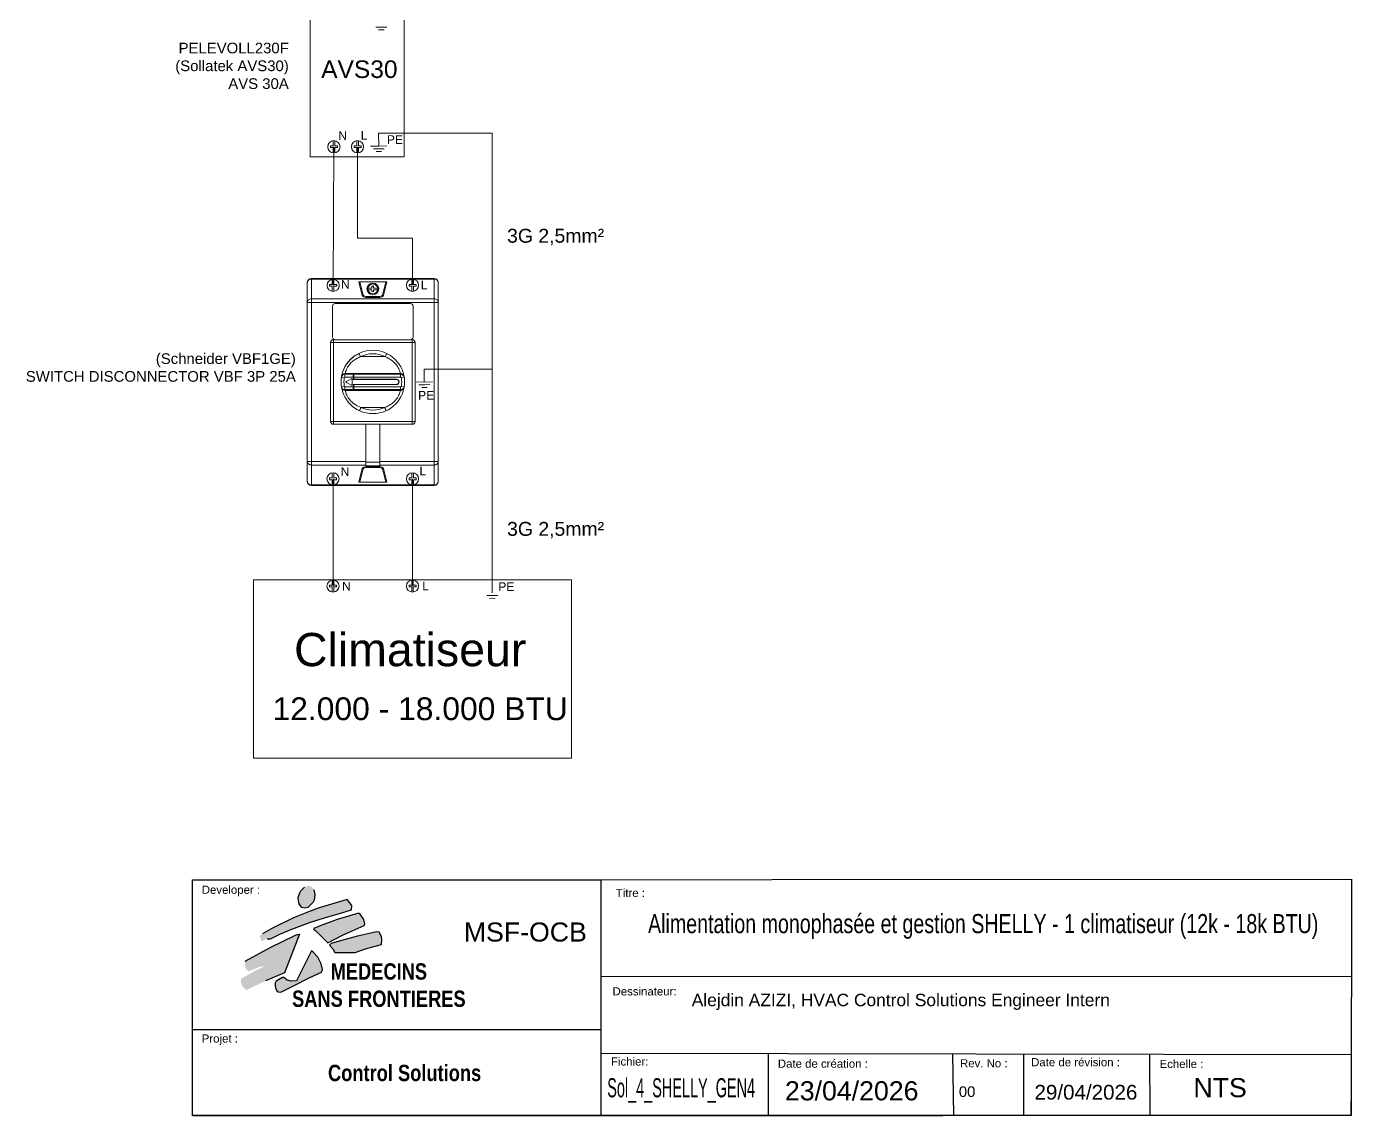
# Model space of a CAD drawing. Header units: millimetres. Extents: x 2620 to 2793, y 1526 to 1825.
# Drawn here: x 2620.1 to 2793.5, y 1525.9 to 1668.4 of the extents above; entities that cross this region are included whole.
import ezdxf
from ezdxf.enums import TextEntityAlignment as Align

# ---------------------------------------------------------------- set-up
doc = ezdxf.new("R2010")
doc.units = ezdxf.units.MM
for name, color, linetype, lineweight in [('01_Puissance', 250, 'Continuous', 20), ('03_Symbole', 250, 'Continuous', 15), ('_PROPRIETE_INTELLECTUELLE_AZIZI', 7, 'Continuous', 5)]:
    doc.layers.add(name, color=color, linetype=linetype, lineweight=lineweight)
doc.layers.add('04_Texte', color=7, linetype='Continuous')
doc.styles.get("Standard").update_dxf_attribs({"font": 'arial.ttf'})
doc.styles.add('TITLE', font='arial.ttf', dxfattribs={"width": 0.8})

# ---------------------------------------------------------------- blocks, each defined once
blk = doc.blocks.new('CARTOUCHE_AZIZI')
at = {"layer": '04_Texte', "linetype": 'Continuous'}
h = blk.add_hatch(color=256, dxfattribs=at)
h.paths.add_polyline_path([(-135.64, 28.9), (-135.78, 29.52), (-135.86, 29.69), (-136.11, 29.98), (-136.37, 30.06), (-136.77, 29.99), (-137.01, 29.9), (-137.47, 29.42), (-137.58, 29.21), (-137.68, 28.9), (-137.81, 28.51), (-137.79, 28.09), (-137.69, 27.72), (-137.36, 27.24), (-136.97, 27.13), (-136.55, 27.23), (-135.88, 27.93), (-135.75, 28.16)])
h.paths.add_polyline_path([(-135.2, 27.13), (-136.46, 26.65), (-138.43, 25.85), (-141.29, 24.49), (-142.52, 23.77), (-142.89, 23.46), (-142.59, 22.8), (-141.91, 23.13), (-141.46, 23.12), (-140.22, 23.71), (-138.66, 24.4), (-136.22, 25.3), (-134.37, 25.88), (-131.99, 26.58), (-130.84, 26.93), (-130.82, 27.49), (-131.4, 28.26)])
h.paths.add_polyline_path([(-137.67, 23.73), (-137.91, 23.69), (-138.2, 23.58), (-141.48, 22), (-144.78, 20.21), (-144.79, 19.63), (-144.6, 19.07), (-144.3, 18.88), (-142.73, 19.5), (-142.31, 19.57), (-142.46, 19.41), (-143.75, 18.78), (-145.3, 17.88), (-145.3, 17.38), (-145.12, 16.89), (-144.62, 16.42), (-142.11, 17.6), (-139.63, 18.65)])
h.paths.add_polyline_path([(-134.76, 18.76), (-134.65, 19.1), (-134.83, 19.83), (-135.26, 20.72), (-135.86, 21.39), (-136.08, 21.55), (-138.07, 17.64), (-138.78, 17.59), (-139.25, 17.72), (-139.7, 18.07), (-139.86, 18.07), (-140.73, 17.57), (-140.83, 17.31), (-140.83, 16.99), (-140.78, 16.7), (-140.63, 16.33), (-140.44, 16.18), (-140.1, 16.15), (-138.28, 17.07), (-136.39, 18.02)])
h.paths.add_polyline_path([(-134.97, 24.83), (-135.76, 24.49), (-135.78, 24.28), (-135.51, 24.16), (-133.95, 22.59), (-132.01, 23.59), (-130.75, 24.18), (-129.2, 24.87), (-129.12, 25.09), (-129.25, 25.66), (-129.7, 26.35), (-129.81, 26.44), (-130.05, 26.45), (-132.72, 25.64)])
h.paths.add_polyline_path([(-132.18, 22.92), (-133.5, 22.49), (-133.73, 22.31), (-133.29, 21.83), (-133.03, 21.31), (-130.39, 21.31), (-129.04, 21.82), (-127.76, 22.18), (-126.94, 22.37), (-126.86, 22.99), (-126.94, 23.41), (-127.22, 24.01), (-127.58, 24.03), (-130.23, 23.44)])
at = {"layer": '04_Texte'}
for p, q in [((-151.65, 30.85), (-98.23, 30.85)), ((-151.65, 11.27), (-98.23, 11.27)), ((-151.65, 0), (-98.23, 0)), ((-98.23, 0), (-53.45, 0))]:
    blk.add_line(p, q, dxfattribs=at)
at = {"layer": '04_Texte', "linetype": 'Continuous'}
for p, q in [((-137.47, 29.42), (-137.01, 29.9)), ((-135.78, 29.52), (-135.64, 28.9)), ((-137.81, 28.51), (-137.68, 28.9)), ((-137.79, 28.09), (-137.81, 28.51)), ((-137.69, 27.72), (-137.79, 28.09)), ((-137.68, 28.9), (-137.58, 29.21)), ((-137.58, 29.21), (-137.47, 29.42)), ((-135.88, 27.93), (-136.55, 27.23)), ((-135.75, 28.16), (-135.88, 27.93)), ((-135.64, 28.9), (-135.75, 28.16)), ((-131.4, 28.26), (-135.2, 27.13)), ((-130.82, 27.49), (-131.4, 28.26)), ((-136.46, 26.65), (-138.43, 25.85)), ((-137.36, 27.24), (-137.69, 27.72)), ((-136.97, 27.13), (-137.36, 27.24)), ((-136.55, 27.23), (-136.97, 27.13)), ((-135.2, 27.13), (-136.46, 26.65)), ((-134.37, 25.88), (-131.99, 26.58)), ((-130.05, 26.45), (-132.72, 25.64)), ((-131.99, 26.58), (-130.84, 26.93)), ((-130.84, 26.93), (-130.82, 27.49)), ((-129.81, 26.44), (-130.05, 26.45)), ((-129.7, 26.35), (-129.81, 26.44)), ((-129.25, 25.66), (-129.7, 26.35)), ((-141.29, 24.49), (-142.52, 23.77)), ((-138.43, 25.85), (-141.29, 24.49)), ((-140.22, 23.71), (-138.66, 24.4)), ((-138.66, 24.4), (-136.22, 25.3)), ((-136.22, 25.3), (-134.37, 25.88)), ((-135.76, 24.49), (-135.78, 24.28)), ((-134.97, 24.83), (-135.76, 24.49)), ((-132.72, 25.64), (-134.97, 24.83)), ((-130.75, 24.18), (-129.2, 24.87)), ((-129.12, 25.09), (-129.25, 25.66)), ((-129.2, 24.87), (-129.12, 25.09)), ((-141.91, 23.13), (-141.46, 23.12)), ((-141.48, 22), (-138.2, 23.58)), ((-141.46, 23.12), (-140.22, 23.71)), ((-137.67, 23.73), (-139.63, 18.65)), ((-138.2, 23.58), (-137.91, 23.69)), ((-137.91, 23.69), (-137.67, 23.73)), ((-135.78, 24.28), (-135.51, 24.16)), ((-135.51, 24.16), (-133.95, 22.59)), ((-133.95, 22.59), (-132.01, 23.59)), ((-132.18, 22.92), (-133.5, 22.49)), ((-130.23, 23.44), (-132.18, 22.92)), ((-132.01, 23.59), (-130.75, 24.18)), ((-127.58, 24.03), (-130.23, 23.44)), ((-127.22, 24.01), (-127.58, 24.03)), ((-126.94, 23.41), (-127.22, 24.01)), ((-126.86, 22.99), (-126.94, 23.41)), ((-126.94, 22.37), (-126.86, 22.99)), ((-144.78, 20.21), (-141.48, 22)), ((-136.08, 21.55), (-138.07, 17.64)), ((-135.86, 21.39), (-136.08, 21.55)), ((-135.26, 20.72), (-135.86, 21.39)), ((-133.5, 22.49), (-133.73, 22.31)), ((-133.73, 22.31), (-133.29, 21.83)), ((-133.29, 21.83), (-133.03, 21.31)), ((-133.03, 21.31), (-130.39, 21.31)), ((-130.39, 21.31), (-129.04, 21.82)), ((-129.04, 21.82), (-127.76, 22.18)), ((-127.76, 22.18), (-126.94, 22.37)), ((-134.83, 19.83), (-135.26, 20.72)), ((-134.65, 19.1), (-134.83, 19.83)), ((-134.76, 18.76), (-134.65, 19.1)), ((-139.63, 18.65), (-142.11, 17.6)), ((-140.73, 17.57), (-140.83, 17.31)), ((-139.86, 18.07), (-140.73, 17.57)), ((-139.7, 18.07), (-139.86, 18.07)), ((-139.25, 17.72), (-139.7, 18.07)), ((-138.78, 17.59), (-139.25, 17.72)), ((-138.07, 17.64), (-138.78, 17.59)), ((-138.28, 17.07), (-136.39, 18.02)), ((-136.39, 18.02), (-134.76, 18.76)), ((-140.83, 17.31), (-140.83, 16.99)), ((-140.83, 16.99), (-140.78, 16.7)), ((-140.78, 16.7), (-140.63, 16.33)), ((-140.63, 16.33), (-140.44, 16.18)), ((-140.44, 16.18), (-140.1, 16.15)), ((-140.1, 16.15), (-138.28, 17.07))]:
    blk.add_line(p, q, dxfattribs=at)
at = {"layer": '04_Texte', "lineweight": -3}
for p, q in [((-98.23, 30.85), (-98.23, 0)), ((-98.23, 18.17), (-0.02, 18.24)), ((-98.23, 8.17), (-0.01, 7.96)), ((-76.3, 8.12), (-76.3, 0)), ((-52.18, 8.07), (-52.06, 0)), ((-42.92, 8.05), (-42.92, 0)), ((-26.4, 8.02), (-26.35, 0))]:
    blk.add_line(p, q, dxfattribs=at)
at = {"layer": '04_Texte'}
blk.add_lwpolyline([(-151.68, 30.85), (0.03, 30.92), (0, 0), (-151.65, 0)], close=True, dxfattribs=at)
at = {"layer": '04_Texte', "style": 'TITLE'}
for s, p in [('Developer :', (-150.45, 29.01)), ('Titre : ', (-96.26, 28.59)), ('Dessinateur: ', (-96.69, 15.71)), ('Projet :', (-150.45, 9.54)), ('Fichier: ', (-96.89, 6.53)), ('Date de création :', (-75.05, 6.25)), ('Rev. No :', (-51.21, 6.3)), ('Date de révision :', (-41.9, 6.44)), ('Echelle : ', (-25.09, 6.21))]:
    blk.add_text(s, height=1.069, dxfattribs=at).set_placement(p)
at = {"layer": '04_Texte', "width": 0.541715}
blk.add_text('Sol_4_SHELLY_GEN4', height=2.5, dxfattribs=at).set_placement((-97.38, 2.38), (-78.03, 2.38), align=Align.FIT)
at = {"layer": '04_Texte', "lineweight": -3, "attachment_point": 1}
for s, width, gutter_width, insert, char_height in [('MSF-OCB', 13.1966, 12.5, (-116.15, 25.26), 2.5), ('Alejdin AZIZI, HVAC Control Solutions Engineer Intern', 58.1415, 8.14, (-86.32, 15.93), 1.6279), ('NTS', 14.2549, 12.5, (-20.66, 4.89), 2.5)]:
    blk.add_mtext_dynamic_manual_height_columns(s, width=width, gutter_width=gutter_width, heights=[0], dxfattribs=dict(at, insert=insert, char_height=char_height))
at = {"layer": '04_Texte', "char_height": 2.1397, "width": 54.778, "attachment_point": 5, "style": 'TITLE'}
for s, insert in [('{\\fArial|b1|i0|c0|p39;MEDECINS\\PSANS FRONTIERES}', (-127.27, 17.05)), ('{\\fArial|b1|i0|c0|p39;Control Solutions}', (-123.9, 5.55))]:
    blk.add_mtext(s, dxfattribs=dict(at, insert=insert))
at = {"layer": '04_Texte', "insert": (-74.12, 4.48), "char_height": 2.5, "attachment_point": 1}
blk.add_mtext_dynamic_manual_height_columns('23/04/2026', width=5.8436, gutter_width=12.5, heights=[0], dxfattribs=at)
at = {"layer": '04_Texte', "width": 8.695618}
blk.add_attdef('TITRE', text='', height=2.5, dxfattribs=at).set_placement((-92.03, 23.86), (-4.31, 23.86), align=Align.FIT)
at = {"layer": '04_Texte'}
for tag, p, height in [('REV_NO', (-51.35, 2.42), 1.39), ('DATE_REV', (-41.45, 2.09), 1.93)]:
    blk.add_attdef(tag, p, '', height=height, dxfattribs=at)
at = {"layer": '_PROPRIETE_INTELLECTUELLE_AZIZI', "insert": (-151.68, 30.87), "char_height": 0.0144, "attachment_point": 1}
blk.add_mtext_dynamic_manual_height_columns('ORIG_DWG_AUTH:_AZIZI_Alejdin_2026', width=0.3855, gutter_width=0.0719, heights=[0], dxfattribs=at)

msp = doc.modelspace()

# ---------------------------------------------------------------- linework, layer by layer
at = {"layer": '01_Puissance'}
for p, q in [((2666.5, 1668.32), (2665.79, 1668.32)), ((2665.79, 1668.32), (2667.21, 1668.32)), ((2666.5, 1667.96), (2666.15, 1667.96)), ((2666.15, 1667.96), (2666.86, 1667.96)), ((2666.14, 1654.44), (2666.17, 1652.75)), ((2681, 1654.44), (2666.14, 1654.44)), ((2681, 1623.57), (2681, 1654.44)), ((2660.3, 1652.66), (2660.2, 1634.52)), ((2663.39, 1652.66), (2663.39, 1640.71)), ((2665.1, 1652.73), (2667.23, 1652.77)), ((2666.17, 1652.75), (2665.1, 1652.73)), ((2665.46, 1652.38), (2666.88, 1652.41)), ((2666.17, 1652.39), (2665.46, 1652.38)), ((2666.18, 1652.04), (2665.82, 1652.03)), ((2665.82, 1652.03), (2666.53, 1652.04)), ((2669.49, 1651.36), (2669.49, 1651.36)), ((2663.39, 1640.71), (2670.59, 1640.71)), ((2670.59, 1640.71), (2670.59, 1634.53)), ((2672.1, 1623.57), (2672.13, 1621.88)), ((2672.1, 1623.57), (2681, 1623.57)), ((2681, 1595.97), (2681, 1623.57)), ((2671.07, 1621.86), (2673.2, 1621.89)), ((2672.13, 1621.88), (2671.07, 1621.86)), ((2671.43, 1621.51), (2672.85, 1621.53)), ((2672.14, 1621.52), (2671.43, 1621.51)), ((2671.79, 1621.16), (2672.5, 1621.17)), ((2672.14, 1621.16), (2671.79, 1621.16)), ((2660.18, 1609.2), (2660.18, 1595.17)), ((2670.59, 1609.2), (2670.59, 1595.17)), ((2681, 1595.97), (2681.02, 1594.28)), ((2680.32, 1593.91), (2681.74, 1593.94)), ((2681.03, 1593.93), (2680.32, 1593.91)), ((2680.68, 1593.56), (2681.39, 1593.58)), ((2681.04, 1593.57), (2680.68, 1593.56))]:
    msp.add_line(p, q, dxfattribs=at)
at = {"layer": '03_Symbole', "color": 7, "linetype": 'Continuous'}
for p, q in [((2659.84, 1652.76), (2659.84, 1652.55)), ((2660.19, 1652.76), (2659.84, 1652.76)), ((2660.19, 1652.76), (2660.19, 1653.45)), ((2660.4, 1652.76), (2660.4, 1653.45)), ((2660.76, 1652.76), (2660.4, 1652.76)), ((2660.76, 1652.55), (2660.76, 1652.76)), ((2662.93, 1652.56), (2662.93, 1652.77)), ((2662.93, 1652.77), (2663.29, 1652.77)), ((2663.29, 1652.77), (2663.29, 1653.45)), ((2663.5, 1652.77), (2663.5, 1653.45)), ((2663.5, 1652.77), (2663.85, 1652.77)), ((2663.85, 1652.77), (2663.85, 1652.56)), ((2659.84, 1652.55), (2660.19, 1652.55)), ((2660.19, 1652.55), (2660.19, 1651.87)), ((2660.4, 1652.55), (2660.4, 1651.87)), ((2660.4, 1652.55), (2660.76, 1652.55)), ((2663.29, 1652.56), (2662.93, 1652.56)), ((2663.29, 1652.56), (2663.29, 1651.87)), ((2663.5, 1652.56), (2663.5, 1651.87)), ((2663.85, 1652.56), (2663.5, 1652.56)), ((2660.09, 1634.63), (2660.09, 1635.32)), ((2660.3, 1634.63), (2660.3, 1635.32)), ((2670.48, 1634.64), (2670.48, 1635.32)), ((2670.7, 1634.64), (2670.7, 1635.32)), ((2659.74, 1634.42), (2659.74, 1634.63)), ((2659.74, 1634.63), (2660.09, 1634.63)), ((2660.09, 1634.42), (2659.74, 1634.42)), ((2660.09, 1634.42), (2660.09, 1633.73)), ((2660.3, 1634.63), (2660.66, 1634.63)), ((2660.3, 1634.42), (2660.3, 1633.73)), ((2660.66, 1634.42), (2660.3, 1634.42)), ((2660.66, 1634.63), (2660.66, 1634.42)), ((2670.13, 1634.42), (2670.13, 1634.64)), ((2670.13, 1634.64), (2670.48, 1634.64)), ((2670.48, 1634.42), (2670.13, 1634.42)), ((2670.48, 1634.42), (2670.48, 1633.74)), ((2670.7, 1634.64), (2671.05, 1634.64)), ((2670.7, 1634.42), (2670.7, 1633.74)), ((2671.05, 1634.42), (2670.7, 1634.42)), ((2671.05, 1634.64), (2671.05, 1634.42)), ((2659.72, 1609.09), (2659.72, 1609.31)), ((2659.72, 1609.31), (2660.07, 1609.31)), ((2660.07, 1609.31), (2660.07, 1609.99)), ((2660.29, 1609.31), (2660.29, 1609.99)), ((2660.29, 1609.31), (2660.64, 1609.31)), ((2660.64, 1609.31), (2660.64, 1609.09)), ((2670.13, 1609.09), (2670.13, 1609.31)), ((2670.13, 1609.31), (2670.48, 1609.31)), ((2670.48, 1609.31), (2670.48, 1609.99)), ((2670.7, 1609.31), (2670.7, 1609.99)), ((2670.7, 1609.31), (2671.05, 1609.31)), ((2671.05, 1609.31), (2671.05, 1609.09)), ((2660.07, 1609.09), (2659.72, 1609.09)), ((2660.07, 1609.09), (2660.07, 1608.41)), ((2660.29, 1609.09), (2660.29, 1608.41)), ((2660.64, 1609.09), (2660.29, 1609.09)), ((2670.48, 1609.09), (2670.13, 1609.09)), ((2670.48, 1609.09), (2670.48, 1608.41)), ((2670.7, 1609.09), (2670.7, 1608.41)), ((2671.05, 1609.09), (2670.7, 1609.09)), ((2660.07, 1595.28), (2660.07, 1595.97)), ((2660.29, 1595.28), (2660.29, 1595.97)), ((2670.48, 1595.28), (2670.48, 1595.97)), ((2670.69, 1595.28), (2670.69, 1595.97)), ((2659.72, 1595.28), (2659.72, 1595.07)), ((2660.07, 1595.28), (2659.72, 1595.28)), ((2659.72, 1595.07), (2660.07, 1595.07)), ((2660.07, 1595.07), (2660.07, 1594.38)), ((2660.64, 1595.28), (2660.29, 1595.28)), ((2660.29, 1595.07), (2660.29, 1594.38)), ((2660.29, 1595.07), (2660.64, 1595.07)), ((2660.64, 1595.07), (2660.64, 1595.28)), ((2670.13, 1595.07), (2670.13, 1595.28)), ((2670.13, 1595.28), (2670.48, 1595.28)), ((2670.48, 1595.07), (2670.13, 1595.07)), ((2670.48, 1595.07), (2670.48, 1594.38)), ((2670.69, 1595.28), (2671.05, 1595.28)), ((2670.69, 1595.07), (2670.69, 1594.38)), ((2671.05, 1595.07), (2670.69, 1595.07)), ((2671.05, 1595.28), (2671.05, 1595.07))]:
    msp.add_line(p, q, dxfattribs=at)
at = {"layer": '03_Symbole', "color": 7}
for p, q in [((2657.37, 1635.43), (2657.37, 1608.33)), ((2657.37, 1635.43), (2673.41, 1635.43)), ((2673.41, 1635.35), (2657.37, 1635.35)), ((2673.41, 1608.33), (2673.41, 1635.43)), ((2656.81, 1608.88), (2656.81, 1634.87)), ((2663.54, 1635), (2663.93, 1633.36)), ((2663.54, 1635), (2667.23, 1635)), ((2664.07, 1633.4), (2663.69, 1635)), ((2664.75, 1634.17), (2665.28, 1634.17)), ((2665.28, 1633.95), (2664.75, 1633.95)), ((2665.28, 1634.17), (2665.28, 1634.41)), ((2665.28, 1633.71), (2665.28, 1633.95)), ((2665.5, 1634.41), (2665.5, 1634.17)), ((2665.5, 1634.17), (2666.02, 1634.17)), ((2665.5, 1633.95), (2665.5, 1633.71)), ((2666.02, 1633.95), (2665.5, 1633.95)), ((2667.08, 1635), (2666.7, 1633.4)), ((2667.23, 1635), (2666.85, 1633.36)), ((2673.96, 1608.88), (2673.96, 1634.87)), ((2673.96, 1632.27), (2656.81, 1632.27)), ((2657.37, 1632.75), (2673.41, 1632.75)), ((2660.48, 1632.14), (2670.29, 1632.14)), ((2663.93, 1633.36), (2664.07, 1633.4)), ((2664.47, 1633.08), (2664.47, 1632.94)), ((2664.47, 1633.08), (2666.31, 1633.08)), ((2666.31, 1632.94), (2664.47, 1632.94)), ((2666.31, 1632.94), (2666.31, 1633.08)), ((2666.7, 1633.4), (2666.85, 1633.36)), ((2660.11, 1627.77), (2660.11, 1631.78)), ((2670.66, 1631.78), (2670.66, 1627.77)), ((2670.92, 1627.04), (2659.86, 1627.04)), ((2659.86, 1616.71), (2659.86, 1627.04)), ((2660.23, 1627.41), (2660.23, 1616.35)), ((2660.23, 1627.41), (2670.55, 1627.41)), ((2670.55, 1616.35), (2670.55, 1627.41)), ((2670.92, 1627.04), (2670.92, 1616.71)), ((2663.56, 1625.6), (2663.76, 1625.19)), ((2663.76, 1625.19), (2667.01, 1625.19)), ((2667.01, 1625.19), (2667.22, 1625.6)), ((2661.65, 1622.43), (2661.28, 1622.49)), ((2661.28, 1622.49), (2661.29, 1622.49)), ((2661.29, 1622.54), (2661.29, 1622.49)), ((2661.74, 1622.88), (2661.76, 1622.97)), ((2661.74, 1622.88), (2669.03, 1622.88)), ((2661.74, 1622.88), (2661.74, 1622.51)), ((2661.74, 1622.51), (2662.82, 1622.51)), ((2669.02, 1622.97), (2661.76, 1622.97)), ((2662.54, 1622.28), (2661.93, 1621.96)), ((2661.93, 1621.79), (2662.54, 1621.47)), ((2662.68, 1622.2), (2662.68, 1621.55)), ((2662.82, 1622.19), (2662.82, 1622.88)), ((2668.47, 1622.19), (2662.82, 1622.19)), ((2662.82, 1621.56), (2668.47, 1621.56)), ((2662.82, 1620.88), (2662.82, 1621.56)), ((2662.9, 1622.23), (2662.9, 1622.88)), ((2662.9, 1622.51), (2669.03, 1622.51)), ((2662.9, 1622.23), (2668.47, 1622.23)), ((2668.47, 1621.53), (2662.9, 1621.53)), ((2662.9, 1620.88), (2662.9, 1621.53)), ((2669.02, 1622.97), (2669.03, 1622.88)), ((2669.03, 1622.51), (2669.03, 1622.88)), ((2669.49, 1622.49), (2669.12, 1622.43)), ((2669.49, 1622.49), (2669.48, 1622.54)), ((2669.49, 1622.49), (2669.49, 1622.49)), ((2661.28, 1621.27), (2661.65, 1621.32)), ((2661.28, 1621.26), (2661.28, 1621.27)), ((2661.28, 1621.26), (2661.29, 1621.2)), ((2662.82, 1621.25), (2661.74, 1621.25)), ((2661.74, 1621.25), (2661.74, 1620.88)), ((2669.03, 1620.88), (2661.74, 1620.88)), ((2661.76, 1620.76), (2661.74, 1620.88)), ((2661.76, 1620.76), (2669.02, 1620.76)), ((2669.03, 1621.25), (2662.9, 1621.25)), ((2669.03, 1620.88), (2669.02, 1620.76)), ((2669.03, 1620.88), (2669.03, 1621.25)), ((2669.13, 1621.32), (2669.49, 1621.27)), ((2669.48, 1621.21), (2669.49, 1621.26)), ((2669.49, 1621.27), (2669.49, 1621.26)), ((2666.94, 1618.54), (2663.83, 1618.54)), ((2659.86, 1616.71), (2670.92, 1616.71)), ((2670.55, 1616.35), (2660.23, 1616.35)), ((2664.47, 1610.9), (2664.47, 1616.35)), ((2665.37, 1617.73), (2665.39, 1617.73)), ((2665.39, 1617.73), (2665.41, 1617.73)), ((2666.31, 1616.35), (2666.31, 1610.9)), ((2656.81, 1611.48), (2664.47, 1611.48)), ((2664.47, 1611.38), (2666.31, 1611.38)), ((2666.31, 1611.48), (2673.96, 1611.48)), ((2664.47, 1611.01), (2657.37, 1611.01)), ((2663.54, 1608.75), (2663.93, 1610.39)), ((2663.69, 1608.75), (2664.07, 1610.35)), ((2664.07, 1610.35), (2663.93, 1610.39)), ((2666.31, 1610.9), (2664.47, 1610.9)), ((2664.47, 1610.82), (2666.31, 1610.82)), ((2664.47, 1610.82), (2664.47, 1610.67)), ((2666.31, 1610.67), (2664.47, 1610.67)), ((2673.41, 1611.01), (2666.31, 1611.01)), ((2666.31, 1610.67), (2666.31, 1610.82)), ((2666.85, 1610.39), (2666.7, 1610.35)), ((2666.7, 1610.35), (2667.08, 1608.75)), ((2667.23, 1608.75), (2666.85, 1610.39)), ((2657.37, 1608.4), (2673.41, 1608.4)), ((2673.41, 1608.33), (2657.37, 1608.33)), ((2667.23, 1608.75), (2663.54, 1608.75))]:
    msp.add_line(p, q, dxfattribs=at)
at = {"layer": '03_Symbole'}
for points in [[(2657.2, 1671.67), (2669.49, 1671.67), (2669.49, 1651.36), (2657.2, 1651.36)], [(2649.77, 1595.97), (2691.41, 1595.97), (2691.41, 1572.63), (2649.77, 1572.63)]]:
    msp.add_lwpolyline(points, close=True, dxfattribs=at)
at = {"layer": '03_Symbole', "color": 7}
msp.add_lwpolyline([(2663.56, 1625.6), (2663.28, 1625.45), (2662.97, 1625.25), (2662.69, 1625.03), (2662.44, 1624.8), (2662.22, 1624.56), (2662.03, 1624.32), (2661.87, 1624.08), (2661.74, 1623.85), (2661.63, 1623.62), (2661.54, 1623.42), (2661.47, 1623.23), (2661.41, 1623.07), (2661.38, 1622.93), (2661.35, 1622.82), (2661.33, 1622.73), (2661.31, 1622.66), (2661.31, 1622.62), (2661.3, 1622.6)], dxfattribs=at)
at = {"layer": '03_Symbole', "color": 7, "linetype": 'Continuous'}
for centre in [(2660.3, 1652.66), (2663.39, 1652.66), (2660.2, 1634.52), (2670.59, 1634.53), (2660.18, 1609.2), (2670.59, 1609.2), (2660.18, 1595.17), (2670.59, 1595.17)]:
    msp.add_circle(centre, 0.798, dxfattribs=at)
at = {"layer": '03_Symbole', "color": 7}
for radius in [0.765, 0.645]:
    msp.add_circle((2665.39, 1634.06), radius, dxfattribs=at)
for centre, radius, start, end in [((2657.37, 1634.87), 0.553, 90, 180), ((2673.41, 1634.87), 0.553, 0, 90), ((2665.39, 1634.06), 0.369, 72.5424, 107.4576), ((2665.39, 1634.06), 0.369, 252.5424, 287.4576), ((2660.48, 1631.78), 0.369, 90, 180), ((2664.47, 1633.49), 0.553, 193.1999, 270), ((2664.47, 1633.49), 0.406, 193.1999, 270), ((2666.31, 1633.49), 0.406, 270, 346.8001), ((2666.31, 1633.49), 0.553, 270, 346.8001), ((2670.29, 1631.78), 0.369, 0, 90), ((2660.23, 1627.04), 0.369, 90, 180), ((2660.48, 1627.77), 0.369, 180, 270), ((2670.29, 1627.77), 0.369, 270, 0), ((2670.55, 1627.04), 0.369, 0, 90), ((2665.39, 1621.88), 4.15, 270.3268, 269.7091), ((2665.39, 1621.88), 3.69, 63.8397, 116.1603), ((2661.74, 1622.42), 0.461, 89.9713, 170.721), ((2661.76, 1622.51), 0.461, 89.9771, 170.0305), ((2665.39, 1621.88), 3.78, 171.5146, 188.3884), ((2661.74, 1622.42), 0.0922, 90.0179, 171.5334), ((2661.97, 1621.88), 0.0922, 117.9019, 242), ((2662.58, 1622.2), 0.0922, 0, 117.9019), ((2662.58, 1621.55), 0.0922, 242, 0), ((2668.47, 1621.88), 0.35, 270, 90), ((2668.47, 1621.88), 0.313, 270, 90), ((2669.02, 1622.51), 0.461, 9.9695, 90.0229), ((2669.03, 1622.42), 0.461, 9.2833, 90.0286), ((2669.03, 1622.42), 0.0922, 8.4662, 89.9826), ((2665.39, 1621.88), 3.78, 351.6115, 8.4854), ((2661.74, 1621.34), 0.461, 189.3762, 270.0443), ((2661.76, 1621.22), 0.461, 190.227, 270.0354), ((2661.74, 1621.34), 0.0922, 188.3599, 269.9749), ((2669.02, 1621.22), 0.461, 269.9646, 349.773), ((2669.03, 1621.34), 0.0922, 270.0299, 351.6357), ((2669.03, 1621.34), 0.461, 269.9641, 350.6738), ((2665.39, 1621.88), 3.69, 245.1039, 270.0004), ((2665.39, 1621.88), 3.69, 269.9996, 294.8961), ((2660.23, 1616.71), 0.369, 180, 270), ((2670.55, 1616.71), 0.369, 270, 0), ((2664.47, 1610.26), 0.553, 90, 166.8001), ((2664.47, 1610.26), 0.406, 90, 166.8001), ((2666.31, 1610.26), 0.553, 13.1999, 90), ((2666.31, 1610.26), 0.406, 13.1999, 90), ((2657.37, 1608.88), 0.553, 180, 270), ((2673.41, 1608.88), 0.553, 270, 0)]:
    msp.add_arc(centre, radius, start, end, dxfattribs=at)
for points, knots in [([(2657.37, 1635.35), (2657.3, 1635.35), (2657.15, 1635.33), (2656.97, 1635.22), (2656.87, 1635.09), (2656.82, 1634.97), (2656.81, 1634.9), (2656.81, 1634.87)], [0, 0, 0, 0, 0.265958, 0.522635, 0.765644, 0.883584, 1, 1, 1, 1]), ([(2673.96, 1634.87), (2673.96, 1634.9), (2673.95, 1634.97), (2673.91, 1635.09), (2673.8, 1635.22), (2673.62, 1635.33), (2673.48, 1635.35), (2673.41, 1635.35)], [0, 0, 0, 0, 0.116416, 0.234356, 0.477365, 0.734042, 1, 1, 1, 1]), ([(2656.81, 1632.27), (2656.81, 1632.3), (2656.82, 1632.36), (2656.87, 1632.48), (2656.97, 1632.62), (2657.15, 1632.72), (2657.3, 1632.75), (2657.37, 1632.75)], [0, 0, 0, 0, 0.116416, 0.234356, 0.477365, 0.734042, 1, 1, 1, 1]), ([(2673.41, 1632.75), (2673.48, 1632.75), (2673.62, 1632.72), (2673.8, 1632.62), (2673.91, 1632.48), (2673.95, 1632.36), (2673.96, 1632.3), (2673.96, 1632.27)], [0, 0, 0, 0, 0.265956, 0.522634, 0.765644, 0.883584, 1, 1, 1, 1]), ([(2661.76, 1622.97), (2661.78, 1623.07), (2661.83, 1623.26), (2661.95, 1623.57), (2662.15, 1623.92), (2662.43, 1624.29), (2662.81, 1624.65), (2663.26, 1624.95), (2663.59, 1625.12), (2663.76, 1625.19)], [0, 0, 0, 0, 0.091082, 0.192368, 0.323831, 0.47747, 0.645014, 0.820323, 1, 1, 1, 1]), ([(2667.01, 1625.19), (2667.35, 1625.05), (2667.97, 1624.69), (2668.62, 1624), (2668.91, 1623.39), (2669, 1623.07), (2669.02, 1622.97)], [0, 0, 0, 0, 0.354895, 0.6759, 0.908711, 1, 1, 1, 1]), ([(2663.83, 1618.54), (2663.49, 1618.67), (2662.86, 1619.01), (2662.18, 1619.71), (2661.87, 1620.33), (2661.78, 1620.67), (2661.76, 1620.76)], [0, 0, 0, 0, 0.352133, 0.672179, 0.906383, 1, 1, 1, 1]), ([(2669.02, 1620.76), (2668.99, 1620.67), (2668.94, 1620.47), (2668.81, 1620.14), (2668.6, 1619.79), (2668.3, 1619.41), (2667.91, 1619.06), (2667.45, 1618.76), (2667.11, 1618.6), (2666.94, 1618.54)], [0, 0, 0, 0, 0.093411, 0.195614, 0.32755, 0.481015, 0.647748, 0.821809, 1, 1, 1, 1]), ([(2663.64, 1618.11), (2663.64, 1618.11), (2663.64, 1618.11), (2663.64, 1618.12), (2663.64, 1618.12), (2663.64, 1618.12), (2663.65, 1618.13), (2663.65, 1618.13), (2663.65, 1618.14), (2663.66, 1618.16), (2663.67, 1618.18), (2663.68, 1618.21), (2663.7, 1618.24), (2663.71, 1618.27), (2663.73, 1618.32), (2663.76, 1618.38), (2663.8, 1618.46), (2663.82, 1618.51), (2663.83, 1618.54)], [0, 0, 0, 0, 0.001023, 0.004114, 0.009352, 0.01681, 0.026561, 0.038678, 0.0703, 0.112061, 0.163554, 0.224174, 0.293318, 0.370216, 0.453445, 0.632549, 0.81832, 1, 1, 1, 1]), ([(2667.13, 1618.11), (2667.13, 1618.11), (2667.13, 1618.11), (2667.13, 1618.12), (2667.13, 1618.12), (2667.13, 1618.12), (2667.13, 1618.13), (2667.12, 1618.13), (2667.12, 1618.14), (2667.11, 1618.16), (2667.1, 1618.18), (2667.09, 1618.21), (2667.08, 1618.24), (2667.06, 1618.27), (2667.04, 1618.32), (2667.01, 1618.38), (2666.97, 1618.46), (2666.95, 1618.51), (2666.94, 1618.54)], [0, 0, 0, 0, 0.001023, 0.004114, 0.009352, 0.01681, 0.026561, 0.038678, 0.0703, 0.112061, 0.163554, 0.224174, 0.293318, 0.370216, 0.453445, 0.632549, 0.81832, 1, 1, 1, 1]), ([(2657.37, 1611.01), (2657.3, 1611.01), (2657.15, 1611.03), (2656.97, 1611.13), (2656.87, 1611.27), (2656.82, 1611.39), (2656.81, 1611.45), (2656.81, 1611.48)], [0, 0, 0, 0, 0.265956, 0.522634, 0.765644, 0.883584, 1, 1, 1, 1]), ([(2673.96, 1611.48), (2673.96, 1611.45), (2673.95, 1611.39), (2673.91, 1611.27), (2673.8, 1611.13), (2673.62, 1611.03), (2673.48, 1611.01), (2673.41, 1611.01)], [0, 0, 0, 0, 0.116416, 0.234356, 0.477365, 0.734042, 1, 1, 1, 1]), ([(2656.81, 1608.88), (2656.81, 1608.85), (2656.82, 1608.79), (2656.87, 1608.66), (2656.97, 1608.53), (2657.15, 1608.42), (2657.3, 1608.4), (2657.37, 1608.4)], [0, 0, 0, 0, 0.116416, 0.234356, 0.477365, 0.734042, 1, 1, 1, 1]), ([(2673.41, 1608.4), (2673.48, 1608.4), (2673.62, 1608.42), (2673.8, 1608.53), (2673.91, 1608.66), (2673.95, 1608.79), (2673.96, 1608.85), (2673.96, 1608.88)], [0, 0, 0, 0, 0.265958, 0.522635, 0.765644, 0.883584, 1, 1, 1, 1])]:
    msp.add_open_spline(points, degree=3, knots=knots, dxfattribs=at)
at = {"layer": '04_Texte'}
for p, q in [((2669.49, 1651.36), (2669.49, 1651.36)), ((2793.45, 1525.88), (2793.45, 1527.8))]:
    msp.add_line(p, q, dxfattribs=at)

# ---------------------------------------------------------------- block references
at = {"layer": '01_Puissance'}
ref = msp.add_blockref('CARTOUCHE_AZIZI', (2793.45, 1525.88), dxfattribs=at)
ref.add_attrib('DATE_REV', '29/04/2026', (2751.99, 1527.96), dxfattribs={"layer": '04_Texte', "height": 1.926})
ref.add_attrib('REV_NO', '00', (2742.09, 1528.3), dxfattribs={"layer": '04_Texte', "height": 1.39})
ref.add_attrib('TITRE', 'Alimentation monophasée et gestion SHELLY - 1 climatiseur (12k - 18k BTU)', dxfattribs={"layer": '04_Texte', "height": 2.5, "width": 0.73604}).set_placement((2701.41, 1549.74), (2789.14, 1549.74), align=Align.FIT)

# ---------------------------------------------------------------- texts
at = {"layer": '04_Texte', "attachment_point": 1}
for s, width, gutter_width, heights, insert, char_height in [('\\pxqr;PELEVOLL230F\\P(Sollatek AVS30)\\PAVS 30A', 17.33, 6.98, [0], (2637.06, 1666.28), 1.3965), ('AVS30', 10.8576, 11.5, [0], (2658.63, 1663.96), 2.299), ('N', 1.1335, 5.67, [0], (2660.89, 1654.66), 1.13), ('L', 1.1335, 5.67, [0], (2663.81, 1654.74), 1.13), ('PE', 1.1335, 5.67, [0], (2667.23, 1654.17), 1.133), ('N', 1.1335, 5.67, [0], (2661.21, 1635.22), 1.13), ('L', 1.1335, 5.67, [0], (2671.66, 1635.12), 1.13), ('\\pxqr;(Schneider VBF1GE)\\PSWITCH DISCONNECTOR VBF 3P 25A', 36.1815, 6.98, [8.61], (2619.13, 1625.63), 1.3965), ('PE', 1.1335, 5.67, [0], (2671.32, 1620.7), 1.133), ('N', 1.1335, 5.67, [0], (2661.18, 1610.7), 1.13), ('L', 1.1335, 5.67, [0], (2671.5, 1610.81), 1.13), ('N', 1.1335, 5.67, [0], (2661.36, 1595.71), 1.13), ('L', 1.1335, 5.67, [0], (2671.85, 1595.73), 1.13), ('PE', 1.1335, 5.67, [0], (2681.81, 1595.65), 1.133), ('Climatiseur', 38.2093, 21.76, [0], (2655.08, 1589.03), 4.3515), ('12.000 - 18.000 BTU', 40.4111, 14.91, [0], (2652.26, 1580.6), 2.9811)]:
    msp.add_mtext_dynamic_manual_height_columns(s, width=width, gutter_width=gutter_width, heights=heights, dxfattribs=dict(at, insert=insert, char_height=char_height))
at = {"layer": '04_Texte', "lineweight": -3, "char_height": 1.818, "attachment_point": 1}
for insert in [(2682.96, 1641.92), (2682.96, 1603.56)]:
    msp.add_mtext_dynamic_manual_height_columns('3G 2,5mm²', width=14.5847, gutter_width=9.09, heights=[0], dxfattribs=dict(at, insert=insert))

doc.saveas('drawing.dxf')
